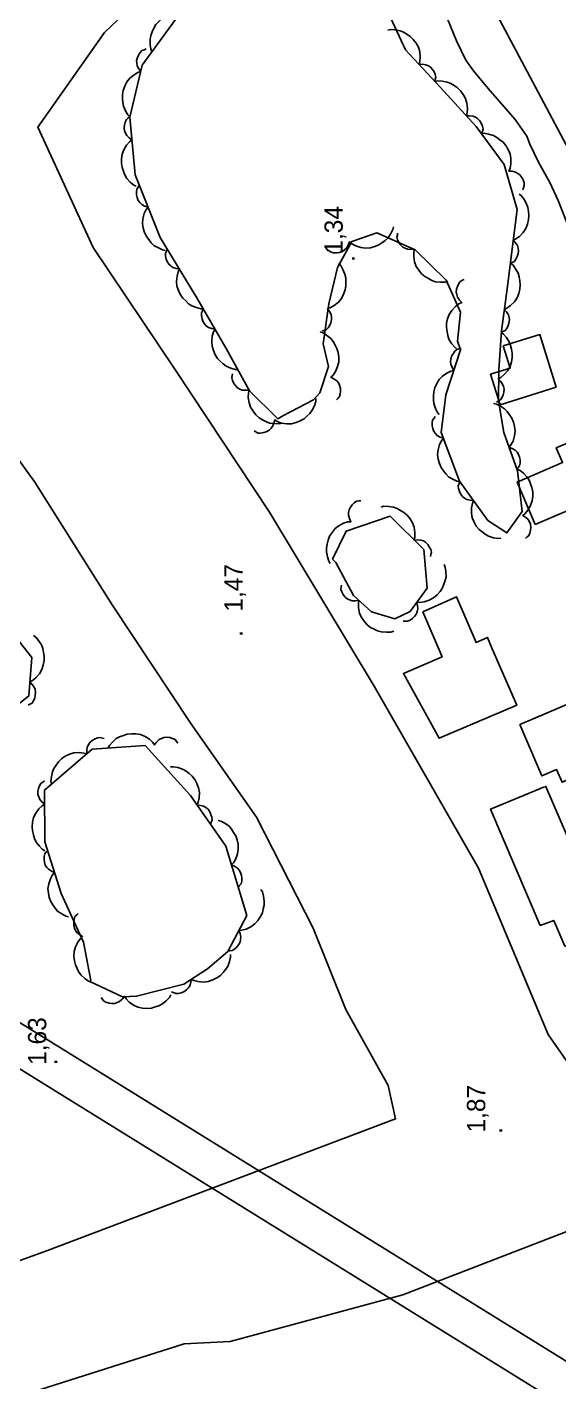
# Model space of a CAD drawing. Extents: x 747954 to 748544, y 4317181 to 4318208.
# Drawn here: x 748123.8 to 748167.3, y 4317416.2 to 4317527.3 of the extents above; entities that cross this region are included whole.
import ezdxf

# ---------------------------------------------------------------- set-up
doc = ezdxf.new("R2010")
doc.units = 0
doc.linetypes.add('DASHED', pattern=[0])
doc.layers.get('0').update_dxf_attribs({"linetype": 'CONTINUOUS'})
for name, color, linetype in [('1', 7, 'CONTINUOUS'), ('11', 7, 'CONTINUOUS'), ('44', 7, 'CONTINUOUS'), ('48', 7, 'CONTINUOUS'), ('53', 7, 'CONTINUOUS'), ('PATTERN_CLASS', 7, 'CONTINUOUS')]:
    doc.layers.add(name, color=color, linetype=linetype)

msp = doc.modelspace()

# ---------------------------------------------------------------- linework, layer by layer
at = {"layer": '1', "color": 0, "linetype": 'CONTINUOUS'}
for points in [[(748162.78, 4317501.17), (748165.79, 4317502.09), (748167.12, 4317497.78), (748162.54, 4317496.34), (748161.74, 4317498.83), (748163.35, 4317499.33), (748162.78, 4317501.17)], [(748165.41, 4317486.53), (748163.93, 4317490), (748167.65, 4317491.59), (748167.13, 4317492.81), (748170.59, 4317494.28), (748170.29, 4317494.99), (748173.1, 4317496.18), (748174.15, 4317493.7), (748173.24, 4317493.3), (748174.47, 4317490.41), (748165.41, 4317486.53)], [(748156.2, 4317479.37), (748158.96, 4317480.6), (748160.56, 4317476.86), (748161.5, 4317477.26), (748161.87, 4317476.33), (748163.89, 4317471.7), (748157.54, 4317469), (748154.61, 4317474.32), (748157.78, 4317475.67), (748156.2, 4317479.37)], [(748164.15, 4317470.12), (748168.52, 4317471.98), (748170.32, 4317467.77), (748169.54, 4317467.44), (748169.99, 4317466.44), (748167.6, 4317465.4), (748167.16, 4317466.43), (748165.95, 4317465.91), (748164.15, 4317470.12)], [(748166.26, 4317465.1), (748168.5, 4317459.92), (748169.73, 4317460.45), (748172.51, 4317453.95), (748167.84, 4317451.95), (748166.93, 4317454.07), (748165.82, 4317453.66), (748161.75, 4317463.18), (748166.17, 4317465.03)]]:
    msp.add_lwpolyline(points, dxfattribs=at)
at = {"layer": '11', "color": 0, "linetype": 'DASHED'}
for points in [[(748168.35, 4317442.02), (748166.48, 4317444.73), (748160.77, 4317458.35), (748152.22, 4317473.28), (748143.63, 4317487.52), (748135.93, 4317499.17), (748129.19, 4317509.23), (748124.66, 4317519.09), (748130.11, 4317526.86), (748136.07, 4317532.54), (748138.5, 4317534.59), (748149.83, 4317544.28), (748153.68, 4317544.46), (748168.61, 4317516.41), (748186.46, 4317488.07), (748193.66, 4317475.61), (748199.88, 4317463.42), (748202.53, 4317457.63), (748196.06, 4317452.23), (748178.2, 4317443.27), (748168.35, 4317442.02)], [(748070.13, 4317414.08), (748068.03, 4317424.44), (748065.71, 4317433.71), (748063.48, 4317444.14), (748062.23, 4317457.32), (748060.9, 4317468.05), (748062.7, 4317478.48), (748070.3, 4317486.13), (748081.17, 4317493.75), (748092.4, 4317501.17), (748102.61, 4317507.89), (748109.74, 4317508.46), (748117.34, 4317499.77), (748124.4, 4317489.98), (748130.75, 4317479.94), (748137.2, 4317470.21), (748142.58, 4317462.53), (748147.22, 4317453.44), (748149.9, 4317446.78), (748153.37, 4317440.53), (748153.96, 4317437.8), (748125.24, 4317426.94), (748104.37, 4317419.42), (748096.43, 4317415.39)], [(748113.16, 4317411.9), (748136.64, 4317419.36), (748140.42, 4317419.55), (748154.57, 4317423.37), (748171.12, 4317429.78), (748185, 4317435.67), (748200.78, 4317443.35), (748213.19, 4317450.94), (748223.03, 4317456.85), (748232.14, 4317461.36), (748237.92, 4317462.55), (748243.71, 4317454.57), (748251.43, 4317440.39), (748259.36, 4317426.32), (748262.21, 4317422.19), (748268.1, 4317410.96)]]:
    msp.add_lwpolyline(points, dxfattribs=at)
at = {"layer": '44', "color": 0, "linetype": 'CONTINUOUS'}
msp.add_lwpolyline([(748158.23, 4317527.96), (748158.95, 4317526.16), (748159.73, 4317524.58), (748160.35, 4317523.71), (748161.56, 4317522.26), (748163.75, 4317519.71), (748164.72, 4317518.36), (748164.97, 4317517.69), (748165.67, 4317516.21), (748166.61, 4317514.55), (748167.28, 4317513.07), (748168.13, 4317510.92)], dxfattribs=at)
at = {"layer": '53', "color": 0, "linetype": 'CONTINUOUS'}
for points in [[(748134.01, 4317525.28), (748133.92, 4317525.49), (748133.87, 4317525.86), (748133.86, 4317526.28), (748133.92, 4317526.59), (748134.03, 4317526.89), (748134.15, 4317527.19), (748134.33, 4317527.49), (748134.58, 4317527.76), (748134.88, 4317528.02), (748135.22, 4317528.2), (748135.64, 4317528.34), (748136, 4317528.38), (748136.25, 4317528.36), (748136.18, 4317528.63), (748136.16, 4317528.92), (748136.21, 4317529.13), (748136.28, 4317529.33), (748136.43, 4317529.54), (748136.59, 4317529.69), (748136.8, 4317529.84), (748137, 4317529.93), (748137.2, 4317529.92), (748137.36, 4317529.92)], [(748153.32, 4317527.04), (748153.54, 4317527.09), (748153.91, 4317527.06), (748154.33, 4317526.99), (748154.62, 4317526.87), (748154.89, 4317526.7), (748155.16, 4317526.53), (748155.41, 4317526.28), (748155.64, 4317525.98), (748155.83, 4317525.64), (748155.94, 4317525.27), (748155.98, 4317524.84), (748155.95, 4317524.47), (748155.89, 4317524.23), (748156.16, 4317524.24), (748156.45, 4317524.21), (748156.65, 4317524.11), (748156.83, 4317524.01), (748157, 4317523.82), (748157.12, 4317523.63), (748157.22, 4317523.4), (748157.27, 4317523.18), (748157.22, 4317522.99), (748157.19, 4317522.83)], [(748132.2, 4317519.94), (748132.03, 4317520.1), (748131.85, 4317520.42), (748131.68, 4317520.8), (748131.62, 4317521.12), (748131.6, 4317521.44), (748131.6, 4317521.76), (748131.66, 4317522.1), (748131.78, 4317522.45), (748131.96, 4317522.8), (748132.2, 4317523.1), (748132.54, 4317523.38), (748132.86, 4317523.56), (748133.09, 4317523.64), (748132.93, 4317523.87), (748132.8, 4317524.12), (748132.77, 4317524.34), (748132.75, 4317524.55), (748132.82, 4317524.8), (748132.91, 4317525), (748133.04, 4317525.22), (748133.19, 4317525.38), (748133.38, 4317525.44), (748133.53, 4317525.5)], [(748157.19, 4317522.83), (748157.41, 4317522.88), (748157.78, 4317522.85), (748158.2, 4317522.78), (748158.49, 4317522.66), (748158.76, 4317522.49), (748159.03, 4317522.31), (748159.28, 4317522.07), (748159.5, 4317521.77), (748159.69, 4317521.43), (748159.81, 4317521.05), (748159.85, 4317520.62), (748159.82, 4317520.25), (748159.75, 4317520.02), (748160.03, 4317520.03), (748160.32, 4317519.99), (748160.51, 4317519.9), (748160.69, 4317519.79), (748160.87, 4317519.6), (748160.99, 4317519.41), (748161.09, 4317519.18), (748161.14, 4317518.96), (748161.09, 4317518.77), (748161.05, 4317518.61)], [(748132.72, 4317514.24), (748132.51, 4317514.34), (748132.23, 4317514.59), (748131.94, 4317514.89), (748131.79, 4317515.17), (748131.67, 4317515.47), (748131.56, 4317515.77), (748131.51, 4317516.12), (748131.51, 4317516.49), (748131.57, 4317516.88), (748131.7, 4317517.24), (748131.93, 4317517.62), (748132.18, 4317517.89), (748132.37, 4317518.04), (748132.15, 4317518.2), (748131.94, 4317518.4), (748131.84, 4317518.59), (748131.76, 4317518.78), (748131.74, 4317519.04), (748131.76, 4317519.27), (748131.81, 4317519.51), (748131.91, 4317519.71), (748132.07, 4317519.84), (748132.19, 4317519.94)], [(748160.99, 4317518.57), (748161.22, 4317518.59), (748161.58, 4317518.52), (748161.99, 4317518.41), (748162.27, 4317518.25), (748162.52, 4317518.06), (748162.77, 4317517.85), (748163, 4317517.58), (748163.18, 4317517.26), (748163.34, 4317516.9), (748163.41, 4317516.52), (748163.41, 4317516.09), (748163.34, 4317515.72), (748163.25, 4317515.49), (748163.52, 4317515.47), (748163.8, 4317515.41), (748163.99, 4317515.3), (748164.15, 4317515.17), (748164.31, 4317514.96), (748164.41, 4317514.76), (748164.49, 4317514.52), (748164.51, 4317514.3), (748164.44, 4317514.11), (748164.39, 4317513.96)], [(748135.09, 4317508.99), (748134.86, 4317509.03), (748134.53, 4317509.19), (748134.16, 4317509.4), (748133.93, 4317509.62), (748133.74, 4317509.87), (748133.55, 4317510.13), (748133.4, 4317510.45), (748133.3, 4317510.81), (748133.24, 4317511.19), (748133.27, 4317511.58), (748133.38, 4317512), (748133.54, 4317512.34), (748133.69, 4317512.53), (748133.43, 4317512.62), (748133.17, 4317512.76), (748133.02, 4317512.91), (748132.89, 4317513.08), (748132.8, 4317513.32), (748132.75, 4317513.54), (748132.74, 4317513.79), (748132.77, 4317514.01), (748132.89, 4317514.17), (748132.97, 4317514.31)], [(748164.09, 4317513.6), (748164.27, 4317513.46), (748164.49, 4317513.16), (748164.7, 4317512.8), (748164.8, 4317512.5), (748164.85, 4317512.18), (748164.89, 4317511.86), (748164.86, 4317511.51), (748164.78, 4317511.15), (748164.64, 4317510.78), (748164.43, 4317510.46), (748164.13, 4317510.14), (748163.83, 4317509.93), (748163.6, 4317509.83), (748163.79, 4317509.62), (748163.95, 4317509.38), (748164, 4317509.17), (748164.04, 4317508.96), (748164.01, 4317508.71), (748163.94, 4317508.49), (748163.83, 4317508.26), (748163.7, 4317508.09), (748163.51, 4317508), (748163.37, 4317507.93)], [(748153.8, 4317510.92), (748153.75, 4317510.69), (748153.58, 4317510.36), (748153.35, 4317510.01), (748153.12, 4317509.79), (748152.85, 4317509.61), (748152.59, 4317509.43), (748152.26, 4317509.3), (748151.9, 4317509.21), (748151.51, 4317509.17), (748151.12, 4317509.22), (748150.71, 4317509.35), (748150.38, 4317509.52), (748150.19, 4317509.68), (748150.09, 4317509.42), (748149.95, 4317509.17), (748149.78, 4317509.03), (748149.61, 4317508.91), (748149.37, 4317508.82), (748149.15, 4317508.79), (748148.89, 4317508.78), (748148.68, 4317508.83), (748148.52, 4317508.95), (748148.39, 4317509.04)], [(748158.24, 4317506.43), (748158.02, 4317506.37), (748157.65, 4317506.38), (748157.23, 4317506.42), (748156.93, 4317506.53), (748156.65, 4317506.68), (748156.37, 4317506.84), (748156.1, 4317507.07), (748155.87, 4317507.36), (748155.66, 4317507.68), (748155.52, 4317508.05), (748155.45, 4317508.48), (748155.46, 4317508.85), (748155.51, 4317509.09), (748155.24, 4317509.06), (748154.95, 4317509.08), (748154.75, 4317509.16), (748154.56, 4317509.26), (748154.38, 4317509.44), (748154.25, 4317509.62), (748154.13, 4317509.85), (748154.07, 4317510.06), (748154.11, 4317510.26), (748154.13, 4317510.41)], [(748138.25, 4317504.2), (748138.01, 4317504.2), (748137.66, 4317504.3), (748137.27, 4317504.44), (748137, 4317504.62), (748136.77, 4317504.84), (748136.54, 4317505.06), (748136.34, 4317505.35), (748136.18, 4317505.69), (748136.05, 4317506.06), (748136.02, 4317506.44), (748136.06, 4317506.88), (748136.16, 4317507.23), (748136.27, 4317507.45), (748135.99, 4317507.5), (748135.72, 4317507.59), (748135.54, 4317507.71), (748135.39, 4317507.85), (748135.25, 4317508.08), (748135.17, 4317508.28), (748135.11, 4317508.53), (748135.11, 4317508.75), (748135.2, 4317508.93), (748135.26, 4317509.08)], [(748149.3, 4317507.92), (748149.47, 4317507.75), (748149.64, 4317507.43), (748149.82, 4317507.05), (748149.88, 4317506.74), (748149.89, 4317506.41), (748149.89, 4317506.09), (748149.83, 4317505.75), (748149.7, 4317505.4), (748149.53, 4317505.05), (748149.28, 4317504.75), (748148.94, 4317504.47), (748148.62, 4317504.29), (748148.39, 4317504.22), (748148.55, 4317503.99), (748148.68, 4317503.73), (748148.71, 4317503.52), (748148.72, 4317503.31), (748148.66, 4317503.06), (748148.57, 4317502.85), (748148.43, 4317502.64), (748148.28, 4317502.48), (748148.09, 4317502.42), (748147.94, 4317502.36)], [(748163.4, 4317507.92), (748163.59, 4317507.78), (748163.8, 4317507.48), (748164.01, 4317507.11), (748164.1, 4317506.81), (748164.14, 4317506.49), (748164.18, 4317506.17), (748164.15, 4317505.82), (748164.06, 4317505.46), (748163.92, 4317505.1), (748163.7, 4317504.77), (748163.39, 4317504.46), (748163.09, 4317504.25), (748162.87, 4317504.15), (748163.05, 4317503.95), (748163.21, 4317503.7), (748163.26, 4317503.49), (748163.29, 4317503.29), (748163.25, 4317503.03), (748163.18, 4317502.82), (748163.07, 4317502.59), (748162.94, 4317502.42), (748162.75, 4317502.33), (748162.61, 4317502.26)], [(748158.96, 4317500.93), (748158.78, 4317501.07), (748158.56, 4317501.36), (748158.33, 4317501.72), (748158.24, 4317502.02), (748158.18, 4317502.34), (748158.14, 4317502.66), (748158.15, 4317503.01), (748158.23, 4317503.37), (748158.36, 4317503.74), (748158.57, 4317504.07), (748158.87, 4317504.39), (748159.16, 4317504.61), (748159.39, 4317504.71), (748159.2, 4317504.91), (748159.03, 4317505.15), (748158.98, 4317505.36), (748158.94, 4317505.57), (748158.97, 4317505.82), (748159.03, 4317506.04), (748159.14, 4317506.27), (748159.27, 4317506.45), (748159.45, 4317506.54), (748159.59, 4317506.61)], [(748141.07, 4317499.22), (748140.83, 4317499.23), (748140.48, 4317499.34), (748140.09, 4317499.49), (748139.83, 4317499.68), (748139.6, 4317499.9), (748139.38, 4317500.13), (748139.19, 4317500.43), (748139.04, 4317500.77), (748138.93, 4317501.14), (748138.9, 4317501.53), (748138.95, 4317501.96), (748139.06, 4317502.31), (748139.18, 4317502.53), (748138.91, 4317502.58), (748138.63, 4317502.68), (748138.46, 4317502.81), (748138.31, 4317502.96), (748138.18, 4317503.18), (748138.11, 4317503.39), (748138.06, 4317503.64), (748138.06, 4317503.86), (748138.15, 4317504.04), (748138.22, 4317504.18)], [(748147.8, 4317502.3), (748148.02, 4317502.23), (748148.33, 4317502.02), (748148.66, 4317501.76), (748148.85, 4317501.51), (748149.01, 4317501.23), (748149.16, 4317500.95), (748149.26, 4317500.61), (748149.31, 4317500.24), (748149.31, 4317499.85), (748149.22, 4317499.47), (748149.05, 4317499.07), (748148.85, 4317498.76), (748148.67, 4317498.59), (748148.92, 4317498.46), (748149.15, 4317498.29), (748149.28, 4317498.12), (748149.38, 4317497.94), (748149.44, 4317497.68), (748149.45, 4317497.46), (748149.43, 4317497.21), (748149.37, 4317497), (748149.23, 4317496.85), (748149.12, 4317496.73)], [(748162.62, 4317502.26), (748162.81, 4317502.13), (748163.04, 4317501.84), (748163.28, 4317501.49), (748163.39, 4317501.2), (748163.46, 4317500.88), (748163.52, 4317500.57), (748163.52, 4317500.22), (748163.45, 4317499.85), (748163.34, 4317499.48), (748163.15, 4317499.14), (748162.86, 4317498.81), (748162.58, 4317498.57), (748162.36, 4317498.46), (748162.56, 4317498.26), (748162.73, 4317498.03), (748162.8, 4317497.83), (748162.85, 4317497.62), (748162.83, 4317497.36), (748162.78, 4317497.15), (748162.68, 4317496.91), (748162.56, 4317496.73), (748162.38, 4317496.63), (748162.24, 4317496.55)], [(748157.54, 4317495.53), (748157.39, 4317495.7), (748157.24, 4317496.04), (748157.09, 4317496.43), (748157.06, 4317496.75), (748157.07, 4317497.07), (748157.09, 4317497.39), (748157.18, 4317497.73), (748157.34, 4317498.07), (748157.54, 4317498.4), (748157.81, 4317498.68), (748158.17, 4317498.93), (748158.5, 4317499.09), (748158.74, 4317499.14), (748158.6, 4317499.38), (748158.49, 4317499.65), (748158.47, 4317499.86), (748158.48, 4317500.07), (748158.56, 4317500.32), (748158.67, 4317500.52), (748158.82, 4317500.72), (748158.98, 4317500.86), (748159.18, 4317500.92), (748159.33, 4317500.96)], [(748144.65, 4317494.83), (748144.42, 4317494.77), (748144.05, 4317494.79), (748143.64, 4317494.84), (748143.34, 4317494.95), (748143.06, 4317495.11), (748142.78, 4317495.27), (748142.52, 4317495.51), (748142.29, 4317495.8), (748142.08, 4317496.13), (748141.96, 4317496.5), (748141.9, 4317496.93), (748141.91, 4317497.3), (748141.97, 4317497.54), (748141.69, 4317497.52), (748141.4, 4317497.54), (748141.2, 4317497.62), (748141.02, 4317497.72), (748140.84, 4317497.91), (748140.71, 4317498.09), (748140.6, 4317498.32), (748140.54, 4317498.53), (748140.58, 4317498.73), (748140.61, 4317498.88)], [(748147.44, 4317496.84), (748147.43, 4317496.61), (748147.31, 4317496.26), (748147.13, 4317495.88), (748146.94, 4317495.63), (748146.7, 4317495.41), (748146.47, 4317495.19), (748146.16, 4317495.01), (748145.82, 4317494.88), (748145.44, 4317494.78), (748145.05, 4317494.77), (748144.62, 4317494.84), (748144.27, 4317494.96), (748144.06, 4317495.09), (748144, 4317494.82), (748143.89, 4317494.55), (748143.75, 4317494.38), (748143.6, 4317494.24), (748143.37, 4317494.12), (748143.16, 4317494.05), (748142.91, 4317494.01), (748142.69, 4317494.02), (748142.51, 4317494.12), (748142.37, 4317494.19)], [(748161.99, 4317496.43), (748162.22, 4317496.39), (748162.55, 4317496.22), (748162.9, 4317495.99), (748163.12, 4317495.77), (748163.31, 4317495.5), (748163.49, 4317495.24), (748163.63, 4317494.92), (748163.71, 4317494.55), (748163.76, 4317494.17), (748163.72, 4317493.78), (748163.59, 4317493.36), (748163.42, 4317493.04), (748163.26, 4317492.84), (748163.52, 4317492.74), (748163.77, 4317492.6), (748163.92, 4317492.44), (748164.04, 4317492.27), (748164.13, 4317492.03), (748164.16, 4317491.81), (748164.17, 4317491.55), (748164.13, 4317491.34), (748164.01, 4317491.18), (748163.91, 4317491.05)], [(748159.22, 4317490.02), (748158.99, 4317490.06), (748158.66, 4317490.23), (748158.3, 4317490.44), (748158.07, 4317490.67), (748157.88, 4317490.93), (748157.7, 4317491.19), (748157.56, 4317491.51), (748157.46, 4317491.87), (748157.41, 4317492.26), (748157.45, 4317492.65), (748157.57, 4317493.07), (748157.74, 4317493.39), (748157.89, 4317493.59), (748157.63, 4317493.69), (748157.37, 4317493.82), (748157.23, 4317493.98), (748157.1, 4317494.15), (748157.01, 4317494.39), (748156.97, 4317494.61), (748156.96, 4317494.87), (748157, 4317495.08), (748157.12, 4317495.25), (748157.21, 4317495.38)], [(748163.94, 4317491.05), (748164.16, 4317490.96), (748164.44, 4317490.72), (748164.73, 4317490.42), (748164.9, 4317490.15), (748165.02, 4317489.85), (748165.14, 4317489.55), (748165.2, 4317489.21), (748165.2, 4317488.84), (748165.16, 4317488.45), (748165.03, 4317488.08), (748164.81, 4317487.7), (748164.57, 4317487.42), (748164.38, 4317487.27), (748164.61, 4317487.11), (748164.82, 4317486.92), (748164.93, 4317486.73), (748165.01, 4317486.54), (748165.04, 4317486.28), (748165.02, 4317486.06), (748164.97, 4317485.81), (748164.89, 4317485.61), (748164.73, 4317485.48), (748164.61, 4317485.37)], [(748162.58, 4317485.39), (748162.35, 4317485.37), (748161.99, 4317485.44), (748161.58, 4317485.56), (748161.31, 4317485.72), (748161.05, 4317485.92), (748160.8, 4317486.12), (748160.58, 4317486.39), (748160.4, 4317486.71), (748160.25, 4317487.07), (748160.18, 4317487.46), (748160.19, 4317487.89), (748160.26, 4317488.25), (748160.35, 4317488.48), (748160.08, 4317488.51), (748159.79, 4317488.57), (748159.61, 4317488.69), (748159.45, 4317488.81), (748159.29, 4317489.03), (748159.2, 4317489.23), (748159.12, 4317489.47), (748159.1, 4317489.69), (748159.17, 4317489.88), (748159.23, 4317490.02)], [(748148.62, 4317483.33), (748148.5, 4317483.52), (748148.39, 4317483.87), (748148.3, 4317484.28), (748148.31, 4317484.6), (748148.36, 4317484.92), (748148.43, 4317485.23), (748148.56, 4317485.56), (748148.76, 4317485.87), (748149.01, 4317486.18), (748149.31, 4317486.42), (748149.7, 4317486.62), (748150.05, 4317486.73), (748150.3, 4317486.75), (748150.18, 4317487), (748150.11, 4317487.29), (748150.12, 4317487.5), (748150.16, 4317487.71), (748150.27, 4317487.94), (748150.4, 4317488.12), (748150.58, 4317488.3), (748150.76, 4317488.43), (748150.96, 4317488.45), (748151.12, 4317488.47)], [(748152.79, 4317487.95), (748153.01, 4317488.01), (748153.38, 4317488), (748153.8, 4317487.95), (748154.09, 4317487.83), (748154.38, 4317487.68), (748154.65, 4317487.51), (748154.92, 4317487.28), (748155.15, 4317486.99), (748155.35, 4317486.66), (748155.48, 4317486.29), (748155.54, 4317485.86), (748155.53, 4317485.49), (748155.47, 4317485.25), (748155.75, 4317485.27), (748156.04, 4317485.25), (748156.24, 4317485.17), (748156.42, 4317485.07), (748156.61, 4317484.88), (748156.73, 4317484.7), (748156.85, 4317484.47), (748156.9, 4317484.26), (748156.86, 4317484.06), (748156.83, 4317483.91)], [(748157.95, 4317483.24), (748158.04, 4317483.02), (748158.08, 4317482.66), (748158.1, 4317482.24), (748158.03, 4317481.93), (748157.93, 4317481.62), (748157.81, 4317481.33), (748157.62, 4317481.03), (748157.37, 4317480.76), (748157.07, 4317480.5), (748156.73, 4317480.32), (748156.32, 4317480.19), (748155.95, 4317480.14), (748155.7, 4317480.16), (748155.77, 4317479.89), (748155.79, 4317479.6), (748155.74, 4317479.39), (748155.67, 4317479.19), (748155.52, 4317478.98), (748155.36, 4317478.83), (748155.15, 4317478.68), (748154.95, 4317478.59), (748154.75, 4317478.6), (748154.59, 4317478.61)], [(748153.81, 4317477.77), (748153.59, 4317477.7), (748153.22, 4317477.69), (748152.8, 4317477.71), (748152.49, 4317477.81), (748152.2, 4317477.95), (748151.92, 4317478.09), (748151.64, 4317478.31), (748151.39, 4317478.59), (748151.17, 4317478.91), (748151.02, 4317479.26), (748150.93, 4317479.69), (748150.92, 4317480.06), (748150.96, 4317480.3), (748150.69, 4317480.26), (748150.4, 4317480.27), (748150.19, 4317480.34), (748150.01, 4317480.43), (748149.81, 4317480.6), (748149.67, 4317480.78), (748149.55, 4317481), (748149.48, 4317481.2), (748149.51, 4317481.4), (748149.53, 4317481.56)], [(748124.3, 4317477.42), (748124.49, 4317477.28), (748124.72, 4317477), (748124.95, 4317476.65), (748125.06, 4317476.35), (748125.12, 4317476.03), (748125.18, 4317475.72), (748125.17, 4317475.37), (748125.1, 4317475), (748124.99, 4317474.63), (748124.79, 4317474.29), (748124.5, 4317473.96), (748124.22, 4317473.73), (748124, 4317473.62), (748124.19, 4317473.42), (748124.37, 4317473.19), (748124.43, 4317472.99), (748124.47, 4317472.78), (748124.45, 4317472.52), (748124.4, 4317472.31), (748124.3, 4317472.07), (748124.18, 4317471.89), (748124, 4317471.79), (748123.86, 4317471.71)], [(748125.77, 4317465.24), (748125.73, 4317465.47), (748125.77, 4317465.83), (748125.85, 4317466.25), (748125.98, 4317466.53), (748126.16, 4317466.8), (748126.34, 4317467.07), (748126.59, 4317467.31), (748126.9, 4317467.52), (748127.25, 4317467.7), (748127.62, 4317467.8), (748128.06, 4317467.83), (748128.42, 4317467.79), (748128.66, 4317467.72), (748128.66, 4317467.99), (748128.7, 4317468.28), (748128.8, 4317468.47), (748128.91, 4317468.65), (748129.11, 4317468.82), (748129.3, 4317468.93), (748129.54, 4317469.03), (748129.75, 4317469.07), (748129.95, 4317469.01), (748130.1, 4317468.97)], [(748130.41, 4317468.21), (748130.52, 4317468.42), (748130.77, 4317468.69), (748131.08, 4317468.97), (748131.36, 4317469.12), (748131.67, 4317469.23), (748131.97, 4317469.33), (748132.32, 4317469.37), (748132.69, 4317469.36), (748133.07, 4317469.3), (748133.44, 4317469.15), (748133.8, 4317468.92), (748134.07, 4317468.66), (748134.21, 4317468.46), (748134.38, 4317468.69), (748134.59, 4317468.89), (748134.78, 4317468.98), (748134.98, 4317469.06), (748135.23, 4317469.08), (748135.46, 4317469.05), (748135.7, 4317468.99), (748135.9, 4317468.89), (748136.02, 4317468.73), (748136.12, 4317468.61)], [(748135.53, 4317466.66), (748135.76, 4317466.67), (748136.12, 4317466.6), (748136.52, 4317466.47), (748136.8, 4317466.31), (748137.05, 4317466.11), (748137.29, 4317465.9), (748137.51, 4317465.62), (748137.69, 4317465.3), (748137.83, 4317464.93), (748137.89, 4317464.55), (748137.88, 4317464.11), (748137.8, 4317463.75), (748137.7, 4317463.53), (748137.98, 4317463.5), (748138.26, 4317463.43), (748138.44, 4317463.31), (748138.6, 4317463.18), (748138.75, 4317462.97), (748138.84, 4317462.76), (748138.92, 4317462.52), (748138.93, 4317462.3), (748138.86, 4317462.11), (748138.8, 4317461.97)], [(748125.22, 4317459.78), (748125.02, 4317459.9), (748124.77, 4317460.17), (748124.51, 4317460.49), (748124.38, 4317460.78), (748124.29, 4317461.09), (748124.21, 4317461.4), (748124.18, 4317461.75), (748124.22, 4317462.12), (748124.31, 4317462.5), (748124.48, 4317462.85), (748124.74, 4317463.21), (748125.01, 4317463.46), (748125.22, 4317463.59), (748125, 4317463.77), (748124.81, 4317463.99), (748124.73, 4317464.19), (748124.67, 4317464.39), (748124.67, 4317464.65), (748124.71, 4317464.87), (748124.79, 4317465.11), (748124.9, 4317465.3), (748125.07, 4317465.41), (748125.2, 4317465.5)], [(748139.43, 4317462.27), (748139.66, 4317462.21), (748139.98, 4317462.03), (748140.32, 4317461.79), (748140.53, 4317461.55), (748140.7, 4317461.27), (748140.87, 4317461), (748140.99, 4317460.67), (748141.06, 4317460.31), (748141.08, 4317459.92), (748141.02, 4317459.53), (748140.87, 4317459.12), (748140.68, 4317458.8), (748140.52, 4317458.62), (748140.77, 4317458.51), (748141.02, 4317458.35), (748141.15, 4317458.18), (748141.27, 4317458.01), (748141.34, 4317457.76), (748141.37, 4317457.54), (748141.36, 4317457.28), (748141.31, 4317457.07), (748141.18, 4317456.92), (748141.08, 4317456.79)], [(748127.17, 4317454.36), (748126.94, 4317454.41), (748126.62, 4317454.6), (748126.28, 4317454.83), (748126.07, 4317455.07), (748125.89, 4317455.34), (748125.72, 4317455.61), (748125.59, 4317455.94), (748125.52, 4317456.3), (748125.49, 4317456.69), (748125.55, 4317457.08), (748125.69, 4317457.49), (748125.87, 4317457.81), (748126.03, 4317458), (748125.78, 4317458.1), (748125.53, 4317458.26), (748125.39, 4317458.42), (748125.27, 4317458.59), (748125.2, 4317458.84), (748125.17, 4317459.06), (748125.17, 4317459.32), (748125.22, 4317459.53), (748125.35, 4317459.69), (748125.44, 4317459.81)], [(748142.93, 4317456.61), (748143.05, 4317456.41), (748143.14, 4317456.05), (748143.21, 4317455.64), (748143.19, 4317455.32), (748143.13, 4317455.01), (748143.05, 4317454.7), (748142.9, 4317454.38), (748142.69, 4317454.07), (748142.44, 4317453.78), (748142.12, 4317453.55), (748141.73, 4317453.36), (748141.37, 4317453.27), (748141.12, 4317453.25), (748141.22, 4317453), (748141.29, 4317452.71), (748141.26, 4317452.5), (748141.22, 4317452.29), (748141.1, 4317452.06), (748140.96, 4317451.89), (748140.78, 4317451.71), (748140.59, 4317451.6), (748140.39, 4317451.58), (748140.23, 4317451.56)], [(748129.04, 4317449.01), (748128.82, 4317449.09), (748128.52, 4317449.31), (748128.2, 4317449.58), (748128.02, 4317449.84), (748127.87, 4317450.13), (748127.74, 4317450.42), (748127.65, 4317450.76), (748127.62, 4317451.13), (748127.64, 4317451.52), (748127.74, 4317451.9), (748127.93, 4317452.29), (748128.15, 4317452.59), (748128.33, 4317452.75), (748128.09, 4317452.89), (748127.86, 4317453.07), (748127.74, 4317453.25), (748127.65, 4317453.44), (748127.6, 4317453.69), (748127.6, 4317453.92), (748127.63, 4317454.17), (748127.7, 4317454.38), (748127.85, 4317454.52), (748127.96, 4317454.63)], [(748140.44, 4317451.29), (748140.45, 4317451.06), (748140.36, 4317450.7), (748140.22, 4317450.3), (748140.04, 4317450.04), (748139.83, 4317449.8), (748139.61, 4317449.56), (748139.33, 4317449.36), (748138.99, 4317449.19), (748138.62, 4317449.06), (748138.24, 4317449.02), (748137.8, 4317449.05), (748137.45, 4317449.14), (748137.22, 4317449.25), (748137.18, 4317448.98), (748137.1, 4317448.7), (748136.98, 4317448.53), (748136.84, 4317448.37), (748136.62, 4317448.23), (748136.41, 4317448.14), (748136.17, 4317448.08), (748135.95, 4317448.07), (748135.76, 4317448.16), (748135.62, 4317448.22)], [(748135.56, 4317447.96), (748135.44, 4317447.75), (748135.18, 4317447.49), (748134.86, 4317447.22), (748134.58, 4317447.08), (748134.27, 4317446.98), (748133.96, 4317446.89), (748133.61, 4317446.86), (748133.24, 4317446.89), (748132.86, 4317446.96), (748132.5, 4317447.12), (748132.15, 4317447.37), (748131.89, 4317447.63), (748131.75, 4317447.84), (748131.58, 4317447.62), (748131.36, 4317447.42), (748131.17, 4317447.33), (748130.97, 4317447.27), (748130.71, 4317447.26), (748130.49, 4317447.29), (748130.24, 4317447.36), (748130.05, 4317447.47), (748129.93, 4317447.63), (748129.84, 4317447.76)]]:
    msp.add_lwpolyline(points, dxfattribs=at)
at = {"layer": 'PATTERN_CLASS', "color": 0, "linetype": 'CONTINUOUS'}
for points in [[(748144.72, 4317495.42), (748144.31, 4317495.17), (748142.01, 4317497.48), (748140.08, 4317500.94), (748137.69, 4317505.11), (748134.67, 4317510.04), (748132.63, 4317515.17), (748132.19, 4317519.9), (748133.21, 4317524.17), (748137.18, 4317529.67)], [(748153.54, 4317528.07), (748154.79, 4317525.44), (748157.61, 4317522.37), (748160.56, 4317519.15), (748162.87, 4317516.02), (748163.93, 4317512.34), (748163.47, 4317508.69), (748163.14, 4317506.04), (748162.63, 4317502.4), (748162.42, 4317499.21), (748162.41, 4317496.66), (748162.84, 4317494.06), (748163.96, 4317490.92), (748164.35, 4317487.6), (748163.09, 4317485.83), (748161.53, 4317486.84), (748159.2, 4317490.06), (748157.7, 4317494.06), (748158.08, 4317497.16), (748159.29, 4317500.84), (748159.03, 4317501.55), (748159.29, 4317503.92), (748158.11, 4317506.56), (748155.56, 4317509.03), (748152.42, 4317510.44), (748150.37, 4317509.73), (748149.22, 4317507.59), (748148.49, 4317504.6), (748148.03, 4317501.33), (748148.47, 4317499.48), (748147.75, 4317497.32), (748147.23, 4317496.73), (748144.72, 4317495.42)], [(748149.08, 4317483.4), (748148.8, 4317483.69), (748149.91, 4317485.98), (748153.53, 4317487.21), (748156.28, 4317484.46), (748156.55, 4317481.31), (748155.16, 4317479.39), (748153.91, 4317478.79), (748152, 4317479.37), (748150.51, 4317480.69), (748149.08, 4317483.4)], [(748121.66, 4317478.83), (748124.16, 4317475.63), (748123.92, 4317472.48), (748121.77, 4317470.73)], [(748128.91, 4317449.05), (748129.01, 4317449.15), (748128.41, 4317452.28), (748126.56, 4317456.29), (748125.22, 4317460.52), (748125.2, 4317464.75), (748129.11, 4317468.12), (748133.44, 4317468.42), (748137.16, 4317464.32), (748140.07, 4317460.15), (748141.78, 4317454.46), (748140.21, 4317451.52), (748138.56, 4317450.09), (748136.61, 4317448.85), (748132.75, 4317447.86), (748131.6, 4317447.82), (748128.91, 4317449.05)]]:
    msp.add_lwpolyline(points, dxfattribs=at)

# ---------------------------------------------------------------- texts
at = {"layer": '48', "color": 0, "linetype": 'CONTINUOUS'}
for s, p in [(' 1,34', (748149.64, 4317508.16)), ('.', (748150.62, 4317508.05)), (' 1,47', (748141.43, 4317478.82)), ('.', (748141.43, 4317477.32)), (' 1,63', (748125.35, 4317441.67)), ('.', (748126.25, 4317442.21)), (' 1,87', (748161.31, 4317436.13)), ('.', (748162.7, 4317436.58))]:
    msp.add_text(s, height=1.5, rotation=90, dxfattribs=at).set_placement(p)

# ---------------------------------------------------------------- meshes
at = {"color": 0, "linetype": 'CONTINUOUS'}
mesh = msp.add_polyface(dxfattribs=at)
corners = [(747954.5, 4317181), (747954.5, 4317181), (747954.5, 4317371.96), (748262.5, 4317181), (747954.5, 4317546.49), (748544, 4317181), (747954.5, 4318207.5), (748544, 4317842.01), (748544, 4318207.5)]
mesh.append_faces([[corners[k] for k in face] for face in [(0, 1, 3, 2), (2, 3, 5, 4), (4, 5, 7, 6), (6, 7, 8, 8)]], dxfattribs={"vtx0": -1, "vtx2": -1, "color": 0})
mesh = msp.add_polyface(dxfattribs=at)
corners = [(747964.5, 4317191), (747964.5, 4317191), (747964.5, 4317375.76), (748262.5, 4317191), (747964.5, 4317544.09), (748534, 4317191), (747964.5, 4318011), (748534, 4317657.91), (748262.5, 4318011), (748534, 4317842.67), (748534, 4318011)]
mesh.append_faces([[corners[k] for k in face] for face in [(0, 1, 3, 2), (2, 3, 5, 4), (4, 5, 7, 6), (6, 7, 9, 8), (8, 9, 10, 10)]], dxfattribs={"vtx0": -1, "vtx2": -1, "color": 0})

doc.saveas('drawing.dxf')
